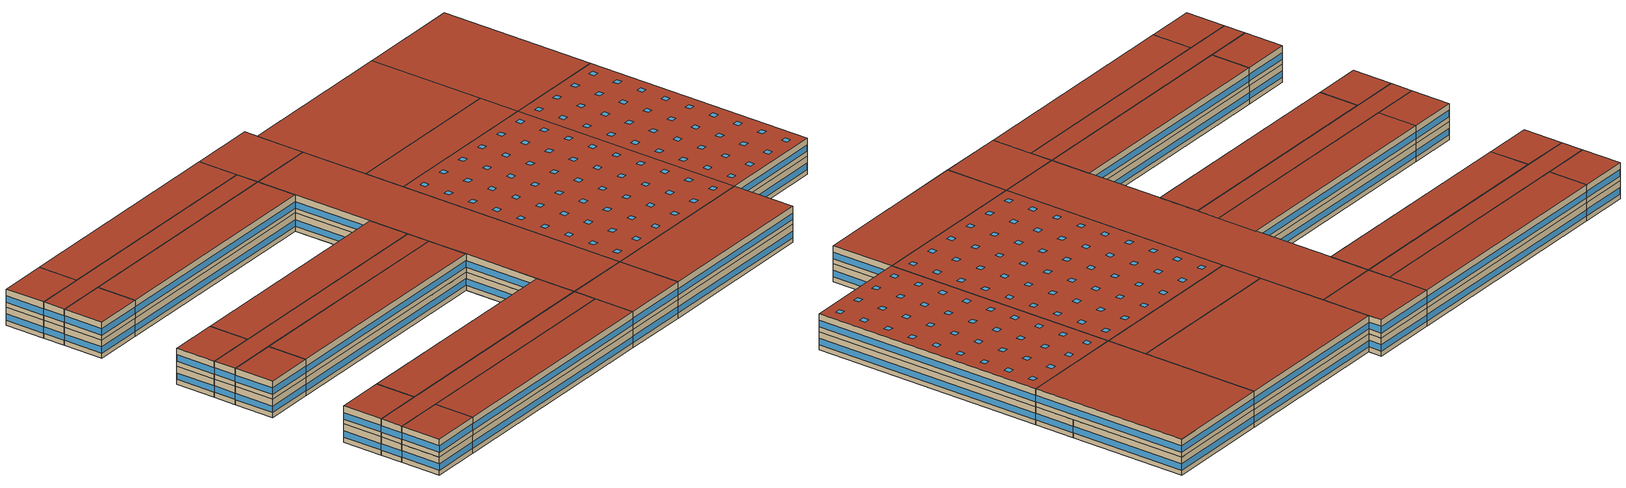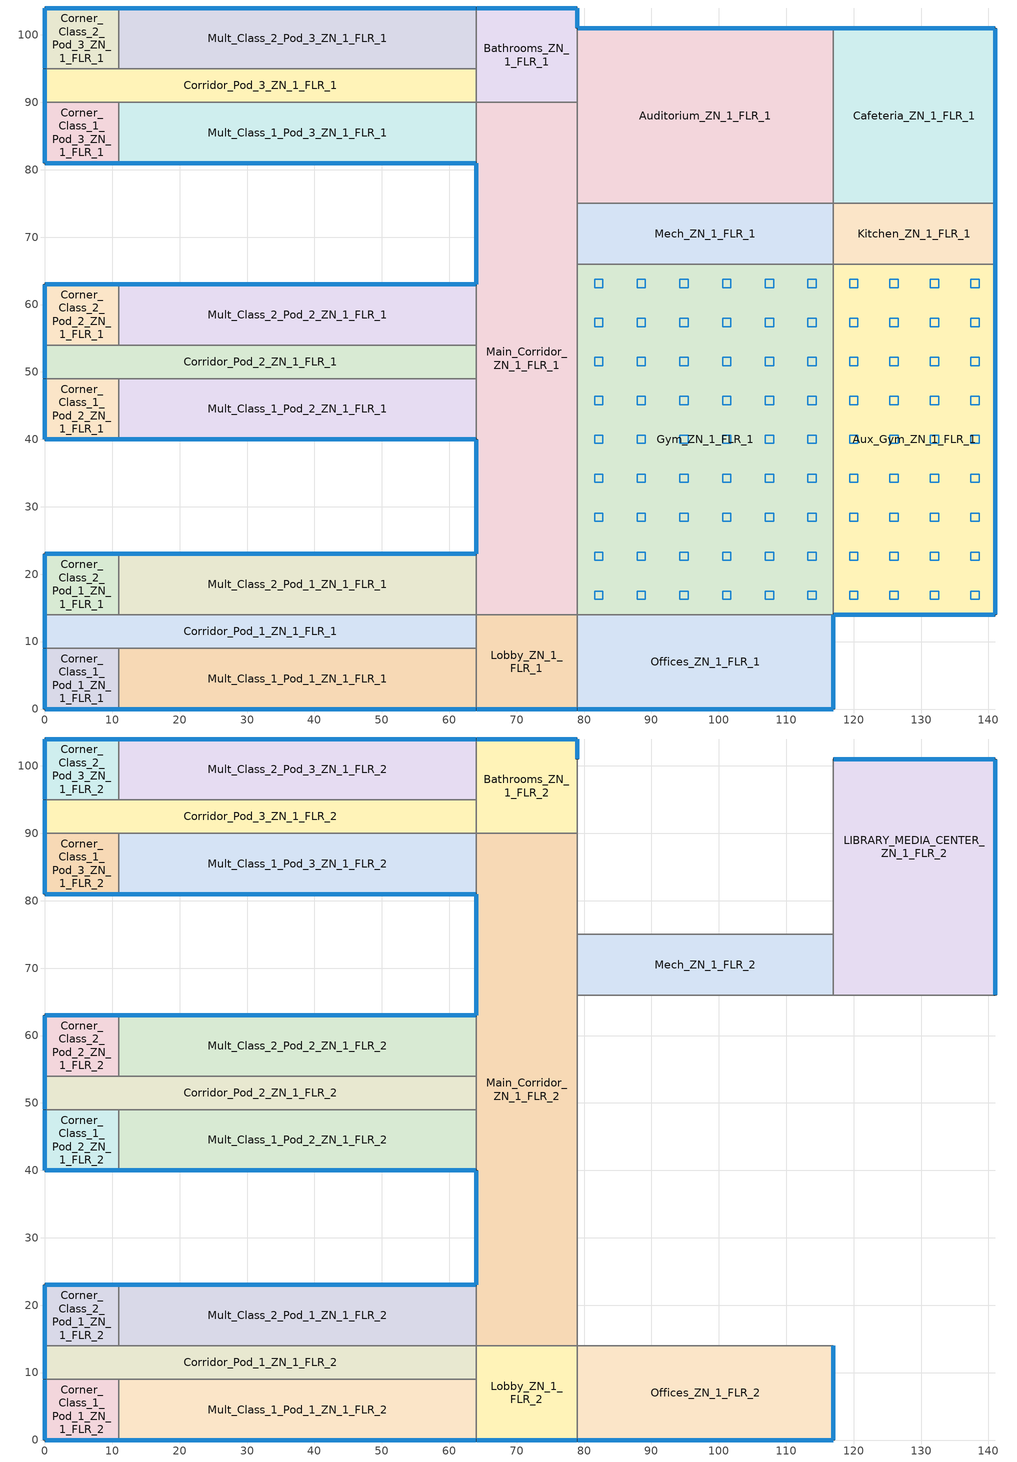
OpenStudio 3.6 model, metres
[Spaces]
Kitchen_ZN_1_FLR_1
 floor ground: 141,75 141,66 117,66 117,75 z0
 wall outside: 141,66 141,75 z0:4
 wall to Cafeteria_ZN_1_FLR_1: 141,75 117,75 z0:4
 wall to Aux_Gym_ZN_1_FLR_1: 117,66 141,66 z0:4
 wall to Mech_ZN_1_FLR_1: 117,75 117,66 z0:4
 window: 141,66.05 141,74.95 z1.1:2.52
Gym_ZN_1_FLR_1
 floor ground: 117,66 117,14 79,14 79,66 z0
 wall to Aux_Gym_ZN_1_FLR_1: 117,14 117,66 z4:8; 117,14 117,66 z0:4
 wall to Main_Corridor_ZN_1_FLR_1: 79,66 79,14 z0:4
 wall to Offices_ZN_1_FLR_1: 79,14 117,14 z0:4
 wall to Offices_ZN_1_FLR_2: 79,14 117,14 z4:8
 wall to Mech_ZN_1_FLR_2: 117,66 79,66 z4:8
 wall to Mech_ZN_1_FLR_1: 117,66 79,66 z0:4
 wall to Main_Corridor_ZN_1_FLR_2: 79,66 79,14 z4:8
 roof outside: 117,14 117,66 79,66 79,14 z8
 skylight: 89.11,56.72 89.11,57.94 87.89,57.94 87.89,56.72 z8; 114.44,39.39 114.44,40.61 113.22,40.61 113.22,39.39 z8; 82.78,56.72 82.78,57.94 81.56,57.94 81.56,56.72 z8; 95.44,33.61 95.44,34.83 94.22,34.83 94.22,33.61 z8; 114.44,45.17 114.44,46.39 113.22,46.39 113.22,45.17 z8; 89.11,33.61 89.11,34.83 87.89,34.83 87.89,33.61 z8; 89.11,50.95 89.11,52.17 87.89,52.17 87.89,50.95 z8; 108.11,33.61 108.11,34.83 106.89,34.83 106.89,33.61 z8; 101.78,62.5 101.78,63.72 100.56,63.72 100.56,62.5 z8; 108.11,56.72 108.11,57.94 106.89,57.94 106.89,56.72 z8; 114.44,22.06 114.44,23.28 113.22,23.28 113.22,22.06 z8; 82.78,62.5 82.78,63.72 81.56,63.72 81.56,62.5 z8; 101.78,39.39 101.78,40.61 100.56,40.61 100.56,39.39 z8; 82.78,50.95 82.78,52.17 81.56,52.17 81.56,50.95 z8; 95.44,27.83 95.44,29.05 94.22,29.05 94.22,27.83 z8; 114.44,16.28 114.44,17.5 113.22,17.5 113.22,16.28 z8; 114.44,27.83 114.44,29.05 113.22,29.05 113.22,27.83 z8; 108.11,22.06 108.11,23.28 106.89,23.28 106.89,22.06 z8; 101.78,22.06 101.78,23.28 100.56,23.28 100.56,22.06 z8; 108.11,39.39 108.11,40.61 106.89,40.61 106.89,39.39 z8; 89.11,62.5 89.11,63.72 87.89,63.72 87.89,62.5 z8; 101.78,33.61 101.78,34.83 100.56,34.83 100.56,33.61 z8; 89.11,16.28 89.11,17.5 87.89,17.5 87.89,16.28 z8; 82.78,45.17 82.78,46.39 81.56,46.39 81.56,45.17 z8; 82.78,33.61 82.78,34.83 81.56,34.83 81.56,33.61 z8; 95.44,50.95 95.44,52.17 94.22,52.17 94.22,50.95 z8; 95.44,22.06 95.44,23.28 94.22,23.28 94.22,22.06 z8; 114.44,33.61 114.44,34.83 113.22,34.83 113.22,33.61 z8; 108.11,16.28 108.11,17.5 106.89,17.5 106.89,16.28 z8; 101.78,45.17 101.78,46.39 100.56,46.39 100.56,45.17 z8; 101.78,56.72 101.78,57.94 100.56,57.94 100.56,56.72 z8; 89.11,27.83 89.11,29.05 87.89,29.05 87.89,27.83 z8; 95.44,56.72 95.44,57.94 94.22,57.94 94.22,56.72 z8; 89.11,22.06 89.11,23.28 87.89,23.28 87.89,22.06 z8; 101.78,16.28 101.78,17.5 100.56,17.5 100.56,16.28 z8; 108.11,27.83 108.11,29.05 106.89,29.05 106.89,27.83 z8; 82.78,16.28 82.78,17.5 81.56,17.5 81.56,16.28 z8; 89.11,45.17 89.11,46.39 87.89,46.39 87.89,45.17 z8; 101.78,50.95 101.78,52.17 100.56,52.17 100.56,50.95 z8; 89.11,39.39 89.11,40.61 87.89,40.61 87.89,39.39 z8; 95.44,16.28 95.44,17.5 94.22,17.5 94.22,16.28 z8; 114.44,50.95 114.44,52.17 113.22,52.17 113.22,50.95 z8; 95.44,39.39 95.44,40.61 94.22,40.61 94.22,39.39 z8; 82.78,39.39 82.78,40.61 81.56,40.61 81.56,39.39 z8; 101.78,27.83 101.78,29.05 100.56,29.05 100.56,27.83 z8; 82.78,22.06 82.78,23.28 81.56,23.28 81.56,22.06 z8; 108.11,50.95 108.11,52.17 106.89,52.17 106.89,50.95 z8; 108.11,62.5 108.11,63.72 106.89,63.72 106.89,62.5 z8; 95.44,62.5 95.44,63.72 94.22,63.72 94.22,62.5 z8; 108.11,45.17 108.11,46.39 106.89,46.39 106.89,45.17 z8; 82.78,27.83 82.78,29.05 81.56,29.05 81.56,27.83 z8; 95.44,45.17 95.44,46.39 94.22,46.39 94.22,45.17 z8; 114.44,56.72 114.44,57.94 113.22,57.94 113.22,56.72 z8; 114.44,62.5 114.44,63.72 113.22,63.72 113.22,62.5 z8
Offices_ZN_1_FLR_1
 floor ground: 117,14 117,0 79,0 79,14 z0
 wall outside: 79,0 117,0 117,14 z0:4
 wall to Lobby_ZN_1_FLR_1: 79,14 79,0 z0:4
 window: 79.05,0 116.95,0 z1.1:2.5; 117,0.05 117,13.95 z1.1:2.51
Auditorium_ZN_1_FLR_1
 floor ground: 117,101 117,75 79,75 79,101 z0
 wall outside: 117,101 79,101 z4:8; 117,101 79,101 z0:4
 wall to LIBRARY_MEDIA_CENTER_ZN_1_FLR_2: 117,75 117,101 z4:8
 wall to Main_Corridor_ZN_1_FLR_1: 79,90 79,75 z0:4
 wall to Cafeteria_ZN_1_FLR_1: 117,75 117,101 z0:4
 wall to Bathrooms_ZN_1_FLR_2: 79,101 79,90 z4:8
 wall to Bathrooms_ZN_1_FLR_1: 79,101 79,90 z0:4
 wall to Main_Corridor_ZN_1_FLR_2: 79,90 79,75 z4:8
 wall to Mech_ZN_1_FLR_2: 79,75 117,75 z4:8
 wall to Mech_ZN_1_FLR_1: 79,75 117,75 z0:4
 window: 116.95,101 79.05,101 z5.1:6.5; 116.95,101 79.05,101 z1.1:2.5
 roof outside: 117,75 117,101 79,101 79,75 z8
Mult_Class_2_Pod_2_ZN_1_FLR_1
 floor ground: 64,63 64,54 11,54 11,63 z0
 wall outside: 64,63 11,63 z0:4
 wall to Corner_Class_2_Pod_2_ZN_1_FLR_1: 11,63 11,54 z0:4
 wall to Corridor_Pod_2_ZN_1_FLR_1: 11,54 64,54 z0:4
 wall to Main_Corridor_ZN_1_FLR_1: 64,54 64,63 z0:4
 window: 63.95,63 11.05,63 z1.1:2.5
Aux_Gym_ZN_1_FLR_1
 floor ground: 141,66 141,14 117,14 117,66 z0
 wall outside: 117,14 141,14 141,66 z0:4; 117,14 141,14 141,66 z4:8
 wall to LIBRARY_MEDIA_CENTER_ZN_1_FLR_2: 141,66 117,66 z4:8
 window: 117.05,14 140.95,14 z5.1:6.51; 141,14.05 141,65.95 z5.1:6.5; 141,14.05 141,65.95 z1.1:2.5; 117.05,14 140.95,14 z1.1:2.51
 roof outside: 141,14 141,66 117,66 117,14 z8
 skylight: 120.61,50.95 120.61,52.17 119.39,52.17 119.39,50.95 z8; 138.61,22.06 138.61,23.28 137.39,23.28 137.39,22.06 z8; 120.61,27.83 120.61,29.05 119.39,29.05 119.39,27.83 z8; 126.61,56.72 126.61,57.94 125.39,57.94 125.39,56.72 z8; 138.61,56.72 138.61,57.94 137.39,57.94 137.39,56.72 z8; 126.61,27.83 126.61,29.05 125.39,29.05 125.39,27.83 z8; 126.61,16.28 126.61,17.5 125.39,17.5 125.39,16.28 z8; 120.61,39.39 120.61,40.61 119.39,40.61 119.39,39.39 z8; 138.61,45.17 138.61,46.39 137.39,46.39 137.39,45.17 z8; 126.61,45.17 126.61,46.39 125.39,46.39 125.39,45.17 z8; 132.61,16.28 132.61,17.5 131.39,17.5 131.39,16.28 z8; 138.61,27.83 138.61,29.05 137.39,29.05 137.39,27.83 z8; 132.61,33.61 132.61,34.83 131.39,34.83 131.39,33.61 z8; 138.61,16.28 138.61,17.5 137.39,17.5 137.39,16.28 z8; 120.61,62.5 120.61,63.72 119.39,63.72 119.39,62.5 z8; 132.61,39.39 132.61,40.61 131.39,40.61 131.39,39.39 z8; 138.61,50.95 138.61,52.17 137.39,52.17 137.39,50.95 z8; 138.61,62.5 138.61,63.72 137.39,63.72 137.39,62.5 z8; 132.61,45.17 132.61,46.39 131.39,46.39 131.39,45.17 z8; 138.61,33.61 138.61,34.83 137.39,34.83 137.39,33.61 z8; 126.61,39.39 126.61,40.61 125.39,40.61 125.39,39.39 z8; 126.61,62.5 126.61,63.72 125.39,63.72 125.39,62.5 z8; 132.61,62.5 132.61,63.72 131.39,63.72 131.39,62.5 z8; 120.61,56.72 120.61,57.94 119.39,57.94 119.39,56.72 z8; 132.61,50.95 132.61,52.17 131.39,52.17 131.39,50.95 z8; 120.61,45.17 120.61,46.39 119.39,46.39 119.39,45.17 z8; 126.61,33.61 126.61,34.83 125.39,34.83 125.39,33.61 z8; 138.61,39.39 138.61,40.61 137.39,40.61 137.39,39.39 z8; 132.61,56.72 132.61,57.94 131.39,57.94 131.39,56.72 z8; 120.61,33.61 120.61,34.83 119.39,34.83 119.39,33.61 z8; 120.61,16.28 120.61,17.5 119.39,17.5 119.39,16.28 z8; 132.61,22.06 132.61,23.28 131.39,23.28 131.39,22.06 z8; 126.61,22.06 126.61,23.28 125.39,23.28 125.39,22.06 z8; 126.61,50.95 126.61,52.17 125.39,52.17 125.39,50.95 z8; 120.61,22.06 120.61,23.28 119.39,23.28 119.39,22.06 z8; 132.61,27.83 132.61,29.05 131.39,29.05 131.39,27.83 z8
Cafeteria_ZN_1_FLR_1
 floor ground: 141,101 141,75 117,75 117,101 z0
 wall outside: 141,75 141,101 117,101 z0:4
 window: 141,75.05 141,100.95 / 140.95,101 117.05,101 z1.1:2.51
Corner_Class_2_Pod_3_ZN_1_FLR_1
 floor ground: 11,104 11,95 0,95 0,104 z0
 wall outside: 11,104 0,104 0,95 z0:4
 wall to Corridor_Pod_3_ZN_1_FLR_1: 0,95 11,95 z0:4
 wall to Mult_Class_2_Pod_3_ZN_1_FLR_1: 11,95 11,104 z0:4
 window: 0,103.95 0,95.05 z1.1:2.52; 10.95,104 0.05,104 z1.1:2.51
Mult_Class_1_Pod_1_ZN_1_FLR_1
 floor ground: 64,9 64,0 11,0 11,9 z0
 wall outside: 11,0 64,0 z0:4
 wall to Lobby_ZN_1_FLR_1: 64,0 64,9 z0:4
 wall to Corner_Class_1_Pod_1_ZN_1_FLR_1: 11,9 11,0 z0:4
 wall to Corridor_Pod_1_ZN_1_FLR_1: 64,9 11,9 z0:4
 window: 11.05,0 63.95,0 z1.1:2.5
Corner_Class_1_Pod_1_ZN_1_FLR_1
 floor ground: 11,9 11,0 0,0 0,9 z0
 wall outside: 0,9 0,0 11,0 z0:4
 wall to Corridor_Pod_1_ZN_1_FLR_1: 11,9 0,9 z0:4
 window: 0.05,0 10.95,0 z1.1:2.51; 0,8.95 0,0.05 z1.1:2.52
Corner_Class_1_Pod_2_ZN_1_FLR_1
 floor ground: 11,49 11,40 0,40 0,49 z0
 wall outside: 0,49 0,40 11,40 z0:4
 wall to Mult_Class_1_Pod_2_ZN_1_FLR_1: 11,40 11,49 z0:4
 wall to Corridor_Pod_2_ZN_1_FLR_1: 11,49 0,49 z0:4
 window: 0.05,40 10.95,40 z1.1:2.51; 0,48.95 0,40.05 z1.1:2.52
Corridor_Pod_2_ZN_1_FLR_1
 floor ground: 64,54 64,49 0,49 0,54 z0
 wall outside: 0,54 0,49 z0:4
 wall to Corner_Class_2_Pod_2_ZN_1_FLR_1: 11,54 0,54 z0:4
 wall to Main_Corridor_ZN_1_FLR_1: 64,49 64,54 z0:4
 wall to Mult_Class_1_Pod_2_ZN_1_FLR_1: 11,49 64,49 z0:4
 window: 0,53.95 0,49.05 z1.1:2.53
Corridor_Pod_1_ZN_1_FLR_1
 floor ground: 64,14 64,9 0,9 0,14 z0
 wall outside: 0,14 0,9 z0:4
 wall to Mult_Class_2_Pod_1_ZN_1_FLR_1: 64,14 11,14 z0:4
 wall to Corner_Class_2_Pod_1_ZN_1_FLR_1: 11,14 0,14 z0:4
 wall to Lobby_ZN_1_FLR_1: 64,9 64,14 z0:4
 window: 0,13.95 0,9.05 z1.1:2.53
Main_Corridor_ZN_1_FLR_1
 floor ground: 79,90 79,14 64,14 64,90 z0
 wall outside: 64,81 64,63 / 64,40 64,23 z0:4
 wall to Mult_Class_2_Pod_1_ZN_1_FLR_1: 64,23 64,14 z0:4
 wall to Lobby_ZN_1_FLR_1: 64,14 79,14 z0:4
 wall to Mult_Class_1_Pod_3_ZN_1_FLR_1: 64,90 64,81 z0:4
 wall to Mech_ZN_1_FLR_1: 79,66 79,75 z0:4
 wall to Mult_Class_1_Pod_2_ZN_1_FLR_1: 64,49 64,40 z0:4
 wall to Bathrooms_ZN_1_FLR_1: 79,90 64,90 z0:4
 window: 64,80.95 64,63.05 / 64,39.95 64,23.05 z1.1:2.51
Bathrooms_ZN_1_FLR_1
 floor ground: 79,104 79,90 64,90 64,104 z0
 wall outside: 79,101 79,104 64,104 z0:4
 wall to Corridor_Pod_3_ZN_1_FLR_1: 64,95 64,90 z0:4
 wall to Mult_Class_2_Pod_3_ZN_1_FLR_1: 64,104 64,95 z0:4
 window: 78.95,104 64.05,104 z1.1:2.51; 79,101.05 79,103.95 z1.1:2.55
Corridor_Pod_3_ZN_1_FLR_1
 floor ground: 64,95 64,90 0,90 0,95 z0
 wall outside: 0,95 0,90 z0:4
 wall to Mult_Class_1_Pod_3_ZN_1_FLR_1: 11,90 64,90 z0:4
 wall to Corner_Class_1_Pod_3_ZN_1_FLR_1: 0,90 11,90 z0:4
 wall to Mult_Class_2_Pod_3_ZN_1_FLR_1: 64,95 11,95 z0:4
 window: 0,94.95 0,90.05 z1.1:2.53
Mult_Class_1_Pod_3_ZN_1_FLR_1
 floor ground: 64,90 64,81 11,81 11,90 z0
 wall outside: 11,81 64,81 z0:4
 wall to Corner_Class_1_Pod_3_ZN_1_FLR_1: 11,90 11,81 z0:4
 window: 11.05,81 63.95,81 z1.1:2.5
Mult_Class_2_Pod_1_ZN_1_FLR_1
 floor ground: 64,23 64,14 11,14 11,23 z0
 wall outside: 64,23 11,23 z0:4
 wall to Corner_Class_2_Pod_1_ZN_1_FLR_1: 11,23 11,14 z0:4
 window: 63.95,23 11.05,23 z1.1:2.5
Lobby_ZN_1_FLR_1
 floor ground: 79,14 79,0 64,0 64,14 z0
 wall outside: 64,0 79,0 z0:4
 window: 64.05,0 78.95,0 z1.1:2.51
Mult_Class_2_Pod_3_ZN_1_FLR_1
 floor ground: 64,104 64,95 11,95 11,104 z0
 wall outside: 64,104 11,104 z0:4
 window: 63.95,104 11.05,104 z1.1:2.5
Corner_Class_2_Pod_2_ZN_1_FLR_1
 floor ground: 11,63 11,54 0,54 0,63 z0
 wall outside: 11,63 0,63 0,54 z0:4
 window: 10.95,63 0.05,63 z1.1:2.51; 0,62.95 0,54.05 z1.1:2.52
Corner_Class_2_Pod_1_ZN_1_FLR_1
 floor ground: 11,23 11,14 0,14 0,23 z0
 wall outside: 11,23 0,23 0,14 z0:4
 window: 0,22.95 0,14.05 z1.1:2.52; 10.95,23 0.05,23 z1.1:2.51
Mech_ZN_1_FLR_1
 floor ground: 117,75 117,66 79,66 79,75 z0
Corner_Class_1_Pod_3_ZN_1_FLR_1
 floor ground: 11,90 11,81 0,81 0,90 z0
 wall outside: 0,90 0,81 11,81 z0:4
 window: 0.05,81 10.95,81 z1.1:2.51; 0,89.95 0,81.05 z1.1:2.52
Mult_Class_1_Pod_2_ZN_1_FLR_1
 floor ground: 64,49 64,40 11,40 11,49 z0
 wall outside: 11,40 64,40 z0:4
 window: 11.05,40 63.95,40 z1.1:2.5
Bathrooms_ZN_1_FLR_2
 floor to Bathrooms_ZN_1_FLR_1: 79,104 79,90 64,90 64,104 z4
 wall outside: 79,101 79,104 64,104 z4:8
 wall to Mult_Class_2_Pod_3_ZN_1_FLR_2: 64,104 64,95 z4:8
 wall to Corridor_Pod_3_ZN_1_FLR_2: 64,95 64,90 z4:8
 wall to Main_Corridor_ZN_1_FLR_2: 64,90 79,90 z4:8
 window: 78.95,104 64.05,104 z5.1:6.51; 79,101.05 79,103.95 z5.1:6.55
 roof outside: 79,90 79,104 64,104 64,90 z8
Corner_Class_2_Pod_3_ZN_1_FLR_2
 floor to Corner_Class_2_Pod_3_ZN_1_FLR_1: 11,104 11,95 0,95 0,104 z4
 wall outside: 11,104 0,104 0,95 z4:8
 wall to Corridor_Pod_3_ZN_1_FLR_2: 0,95 11,95 z4:8
 wall to Mult_Class_2_Pod_3_ZN_1_FLR_2: 11,95 11,104 z4:8
 window: 0,103.95 0,95.05 z5.1:6.52; 10.95,104 0.05,104 z5.1:6.51
 roof outside: 11,95 11,104 0,104 0,95 z8
Corridor_Pod_1_ZN_1_FLR_2
 floor to Corridor_Pod_1_ZN_1_FLR_1: 64,14 64,9 0,9 0,14 z4
 wall outside: 0,14 0,9 z4:8
 wall to Corner_Class_1_Pod_1_ZN_1_FLR_2: 0,9 11,9 z4:8
 wall to Mult_Class_1_Pod_1_ZN_1_FLR_2: 11,9 64,9 z4:8
 wall to Corner_Class_2_Pod_1_ZN_1_FLR_2: 11,14 0,14 z4:8
 wall to Lobby_ZN_1_FLR_2: 64,9 64,14 z4:8
 wall to Mult_Class_2_Pod_1_ZN_1_FLR_2: 64,14 11,14 z4:8
 window: 0,13.95 0,9.05 z5.1:6.53
 roof outside: 64,9 64,14 0,14 0,9 z8
Corner_Class_1_Pod_3_ZN_1_FLR_2
 floor to Corner_Class_1_Pod_3_ZN_1_FLR_1: 11,90 11,81 0,81 0,90 z4
 wall outside: 0,90 0,81 11,81 z4:8
 wall to Mult_Class_1_Pod_3_ZN_1_FLR_2: 11,81 11,90 z4:8
 wall to Corridor_Pod_3_ZN_1_FLR_2: 11,90 0,90 z4:8
 window: 0.05,81 10.95,81 z5.1:6.51; 0,89.95 0,81.05 z5.1:6.52
 roof outside: 11,81 11,90 0,90 0,81 z8
Corner_Class_2_Pod_1_ZN_1_FLR_2
 floor to Corner_Class_2_Pod_1_ZN_1_FLR_1: 11,23 11,14 0,14 0,23 z4
 wall outside: 11,23 0,23 0,14 z4:8
 wall to Mult_Class_2_Pod_1_ZN_1_FLR_2: 11,14 11,23 z4:8
 window: 0,22.95 0,14.05 z5.1:6.52; 10.95,23 0.05,23 z5.1:6.51
 roof outside: 11,14 11,23 0,23 0,14 z8
Offices_ZN_1_FLR_2
 floor to Offices_ZN_1_FLR_1: 117,14 117,0 79,0 79,14 z4
 wall outside: 79,0 117,0 117,14 z4:8
 wall to Lobby_ZN_1_FLR_2: 79,14 79,0 z4:8
 window: 79.05,0 116.95,0 z5.1:6.5; 117,0.05 117,13.95 z5.1:6.51
 roof outside: 117,0 117,14 79,14 79,0 z8
Mult_Class_2_Pod_2_ZN_1_FLR_2
 floor to Mult_Class_2_Pod_2_ZN_1_FLR_1: 64,63 64,54 11,54 11,63 z4
 wall outside: 64,63 11,63 z4:8
 wall to Corridor_Pod_2_ZN_1_FLR_2: 11,54 64,54 z4:8
 wall to Main_Corridor_ZN_1_FLR_2: 64,54 64,63 z4:8
 wall to Corner_Class_2_Pod_2_ZN_1_FLR_2: 11,63 11,54 z4:8
 window: 63.95,63 11.05,63 z5.1:6.5
 roof outside: 64,54 64,63 11,63 11,54 z8
Mech_ZN_1_FLR_2
 floor to Mech_ZN_1_FLR_1: 117,75 117,66 79,66 79,75 z4
 wall to Main_Corridor_ZN_1_FLR_2: 79,75 79,66 z4:8
 wall to LIBRARY_MEDIA_CENTER_ZN_1_FLR_2: 117,66 117,75 z4:8
 roof outside: 117,66 117,75 79,75 79,66 z8
Corner_Class_1_Pod_1_ZN_1_FLR_2
 floor to Corner_Class_1_Pod_1_ZN_1_FLR_1: 11,9 11,0 0,0 0,9 z4
 wall outside: 0,9 0,0 11,0 z4:8
 wall to Mult_Class_1_Pod_1_ZN_1_FLR_2: 11,0 11,9 z4:8
 window: 0.05,0 10.95,0 z5.1:6.51; 0,8.95 0,0.05 z5.1:6.52
 roof outside: 11,0 11,9 0,9 0,0 z8
LIBRARY_MEDIA_CENTER_ZN_1_FLR_2
 floor to Kitchen_ZN_1_FLR_1: 141,75 141,66 117,66 117,75 z4
 floor to Cafeteria_ZN_1_FLR_1: 141,101 141,75 117,75 117,101 z4
 wall outside: 141,66 141,101 117,101 z4:8
 window: 141,66.05 141,100.95 z5.1:6.5; 140.95,101 117.05,101 z5.1:6.51
 roof outside: 141,66 141,101 117,101 117,66 z8
Corridor_Pod_3_ZN_1_FLR_2
 floor to Corridor_Pod_3_ZN_1_FLR_1: 64,95 64,90 0,90 0,95 z4
 wall outside: 0,95 0,90 z4:8
 wall to Mult_Class_2_Pod_3_ZN_1_FLR_2: 64,95 11,95 z4:8
 wall to Mult_Class_1_Pod_3_ZN_1_FLR_2: 11,90 64,90 z4:8
 window: 0,94.95 0,90.05 z5.1:6.53
 roof outside: 64,90 64,95 0,95 0,90 z8
Corner_Class_1_Pod_2_ZN_1_FLR_2
 floor to Corner_Class_1_Pod_2_ZN_1_FLR_1: 11,49 11,40 0,40 0,49 z4
 wall outside: 0,49 0,40 11,40 z4:8
 wall to Corridor_Pod_2_ZN_1_FLR_2: 11,49 0,49 z4:8
 wall to Mult_Class_1_Pod_2_ZN_1_FLR_2: 11,40 11,49 z4:8
 window: 0,48.95 0,40.05 z5.1:6.52; 0.05,40 10.95,40 z5.1:6.51
 roof outside: 11,40 11,49 0,49 0,40 z8
Corridor_Pod_2_ZN_1_FLR_2
 floor to Corridor_Pod_2_ZN_1_FLR_1: 64,54 64,49 0,49 0,54 z4
 wall outside: 0,54 0,49 z4:8
 wall to Mult_Class_1_Pod_2_ZN_1_FLR_2: 11,49 64,49 z4:8
 wall to Main_Corridor_ZN_1_FLR_2: 64,49 64,54 z4:8
 wall to Corner_Class_2_Pod_2_ZN_1_FLR_2: 11,54 0,54 z4:8
 window: 0,53.95 0,49.05 z5.1:6.53
 roof outside: 64,49 64,54 0,54 0,49 z8
Main_Corridor_ZN_1_FLR_2
 floor to Main_Corridor_ZN_1_FLR_1: 79,90 79,14 64,14 64,90 z4
 wall outside: 64,81 64,63 / 64,40 64,23 z4:8
 wall to Mult_Class_1_Pod_2_ZN_1_FLR_2: 64,49 64,40 z4:8
 wall to Mult_Class_2_Pod_1_ZN_1_FLR_2: 64,23 64,14 z4:8
 wall to Mult_Class_1_Pod_3_ZN_1_FLR_2: 64,90 64,81 z4:8
 wall to Lobby_ZN_1_FLR_2: 64,14 79,14 z4:8
 window: 64,39.95 64,23.05 / 64,80.95 64,63.05 z5.1:6.51
 roof outside: 79,14 79,90 64,90 64,14 z8
Mult_Class_2_Pod_1_ZN_1_FLR_2
 floor to Mult_Class_2_Pod_1_ZN_1_FLR_1: 64,23 64,14 11,14 11,23 z4
 wall outside: 64,23 11,23 z4:8
 window: 63.95,23 11.05,23 z5.1:6.5
 roof outside: 64,14 64,23 11,23 11,14 z8
Mult_Class_1_Pod_1_ZN_1_FLR_2
 floor to Mult_Class_1_Pod_1_ZN_1_FLR_1: 64,9 64,0 11,0 11,9 z4
 wall outside: 11,0 64,0 z4:8
 wall to Lobby_ZN_1_FLR_2: 64,0 64,9 z4:8
 window: 11.05,0 63.95,0 z5.1:6.5
 roof outside: 64,0 64,9 11,9 11,0 z8
Mult_Class_1_Pod_2_ZN_1_FLR_2
 floor to Mult_Class_1_Pod_2_ZN_1_FLR_1: 64,49 64,40 11,40 11,49 z4
 wall outside: 11,40 64,40 z4:8
 window: 11.05,40 63.95,40 z5.1:6.5
 roof outside: 64,40 64,49 11,49 11,40 z8
Mult_Class_1_Pod_3_ZN_1_FLR_2
 floor to Mult_Class_1_Pod_3_ZN_1_FLR_1: 64,90 64,81 11,81 11,90 z4
 wall outside: 11,81 64,81 z4:8
 window: 11.05,81 63.95,81 z5.1:6.5
 roof outside: 64,81 64,90 11,90 11,81 z8
Corner_Class_2_Pod_2_ZN_1_FLR_2
 floor to Corner_Class_2_Pod_2_ZN_1_FLR_1: 11,63 11,54 0,54 0,63 z4
 wall outside: 11,63 0,63 0,54 z4:8
 window: 0,62.95 0,54.05 z5.1:6.52; 10.95,63 0.05,63 z5.1:6.51
 roof outside: 11,54 11,63 0,63 0,54 z8
Mult_Class_2_Pod_3_ZN_1_FLR_2
 floor to Mult_Class_2_Pod_3_ZN_1_FLR_1: 64,104 64,95 11,95 11,104 z4
 wall outside: 64,104 11,104 z4:8
 window: 63.95,104 11.05,104 z5.1:6.5
 roof outside: 64,95 64,104 11,104 11,95 z8
Lobby_ZN_1_FLR_2
 floor to Lobby_ZN_1_FLR_1: 79,14 79,0 64,0 64,14 z4
 wall outside: 64,0 79,0 z4:8
 window: 64.05,0 78.95,0 z5.1:6.51
 roof outside: 79,0 79,14 64,14 64,0 z8
[Site]
Whitehorse_YT_CAN: Latitude {deg}=60.72; Longitude {deg}=-135.07; Time Zone {hr}=-8; Elevation {m}=703; Terrain=City
[Building]
Building 1: North Axis {deg}=0; Standards Number of Stories=2; Standards Number of Above Ground Stories=2; Standards Building Type=SecondarySchool
[ClimateZones]
Climate Zone Institution Name 1=ASHRAE; Climate Zone Document Name 1=ANSI/ASHRAE Standard 169; Climate Zone Document Year 1=2006; Climate Zone Institution Name 2=CEC; Climate Zone Document Name 2=California Climate Zone Descriptions; Climate Zone Document Year 2=1995
[Site:WaterMainsTemperature]
Calculation Method=Correlation; Annual Average Outdoor Air Temperature {C}=-1.08333; Maximum Difference In Monthly Average Outdoor Air Temperatures {deltaC}=34.5
[SizingPeriod:DesignDay] Barometric Pressure {Pa}=93160; Sky Clearness=0; Rain Indicator=No; Snow Indicator=No; Day of Month=21; Daylight Saving Time Indicator=No; Humidity Condition Type=Wetbulb; Dry-Bulb Temperature Range Modifier Type=DefaultMultipliers
Name | Maximum Dry-Bulb Temperature {C} | Daily Dry-Bulb Temperature Range {deltaC} | Wind Speed {m/s} | Wind Direction {deg} | Month | Day Type | Wetbulb or DewPoint at Maximum Dry-Bulb {C} | Solar Model Indicator | ASHRAE Clear Sky Optical Depth for Beam Irradiance | ASHRAE Clear Sky Optical Depth for Diffuse Irradiance
Whitehorse Ann Htg 99.6% Condns DB | -40 | 0 | 0.6 | 0 | 1 | WinterDesignDay | -40 | ASHRAEClearSky
Whitehorse Ann Clg .4% Condns DB=>MWB | 25.6 | 11.6 | 3.5 | 160 | 7 | SummerDesignDay | 14.1 | ASHRAETau | 0.378 | 2.196
[Site:GroundTemperature:BuildingSurface]
19.527, 19.502, 19.536, 19.598, 20.002, 21.64, 22.225, 22.375, 21.449, 20.121, 19.802, 19.633
[Space] Part of Total Floor Area=Yes
Name | Space Type | Building Story | Thermal Zone
Bathrooms_ZN_1_FLR_2 | Space Function Washroom-sch-D | Building Story 2 | TZ-Bathrooms_ZN_1_FLR_2
Corner_Class_2_Pod_3_ZN_1_FLR_2 | Space Function Classroom/lecture/training | Building Story 2 | TZ-Corner_Class_2_Pod_3_ZN_1_FLR_2
Kitchen_ZN_1_FLR_1 | Space Function Food preparation | Building Story 1 | TZ-Kitchen_ZN_1_FLR_1
Corner_Class_1_Pod_2_ZN_1_FLR_1 | Space Function Classroom/lecture/training | Building Story 1 | TZ-Corner_Class_1_Pod_2_ZN_1_FLR_1
Gym_ZN_1_FLR_1 | Space Function Gym - play | Building Story 1 | TZ-Gym_ZN_1_FLR_1
Offices_ZN_1_FLR_1 | Space Function Office - enclosed | Building Story 1 | TZ-Offices_ZN_1_FLR_1
Corridor_Pod_1_ZN_1_FLR_2 | Space Function Corr. >= 2.4m wide-sch-D | Building Story 2 | TZ-Corridor_Pod_1_ZN_1_FLR_2
Auditorium_ZN_1_FLR_1 | Space Function Audience - auditorium | Building Story 1 | TZ-Auditorium_ZN_1_FLR_1
LIBRARY_MEDIA_CENTER_ZN_1_FLR_2 | Space Function Library - reading | Building Story 2 | TZ-LIBRARY_MEDIA_CENTER_ZN_1_FLR_2
Mult_Class_2_Pod_2_ZN_1_FLR_1 | Space Function Classroom/lecture/training | Building Story 1 | TZ-Mult_Class_2_Pod_2_ZN_1_FLR_1
Aux_Gym_ZN_1_FLR_1 | Space Function Gym - play | Building Story 1 | TZ-Aux_Gym_ZN_1_FLR_1
Mult_Class_1_Pod_2_ZN_1_FLR_1 | Space Function Classroom/lecture/training | Building Story 1 | TZ-Mult_Class_1_Pod_2_ZN_1_FLR_1
Mult_Class_1_Pod_3_ZN_1_FLR_2 | Space Function Classroom/lecture/training | Building Story 2 | TZ-Mult_Class_1_Pod_3_ZN_1_FLR_2
Corner_Class_1_Pod_3_ZN_1_FLR_2 | Space Function Classroom/lecture/training | Building Story 2 | TZ-Corner_Class_1_Pod_3_ZN_1_FLR_2
Mult_Class_2_Pod_1_ZN_1_FLR_1 | Space Function Classroom/lecture/training | Building Story 1 | TZ-Mult_Class_2_Pod_1_ZN_1_FLR_1
Corner_Class_2_Pod_1_ZN_1_FLR_2 | Space Function Classroom/lecture/training | Building Story 2 | TZ-Corner_Class_2_Pod_1_ZN_1_FLR_2
Cafeteria_ZN_1_FLR_1 | Space Function Conf./meet./multi-purpose | Building Story 1 | TZ-Cafeteria_ZN_1_FLR_1
Offices_ZN_1_FLR_2 | Space Function Office - enclosed | Building Story 2 | TZ-Offices_ZN_1_FLR_2
Mult_Class_1_Pod_3_ZN_1_FLR_1 | Space Function Classroom/lecture/training | Building Story 1 | TZ-Mult_Class_1_Pod_3_ZN_1_FLR_1
Mult_Class_1_Pod_1_ZN_1_FLR_1 | Space Function Classroom/lecture/training | Building Story 1 | TZ-Mult_Class_1_Pod_1_ZN_1_FLR_1
Mech_ZN_1_FLR_1 | Space Function Electrical/Mechanical-sch-D | Building Story 1 | TZ-Mech_ZN_1_FLR_1
Corridor_Pod_1_ZN_1_FLR_1 | Space Function Corr. >= 2.4m wide-sch-D | Building Story 1 | TZ-Corridor_Pod_1_ZN_1_FLR_1
Corner_Class_2_Pod_3_ZN_1_FLR_1 | Space Function Classroom/lecture/training | Building Story 1 | TZ-Corner_Class_2_Pod_3_ZN_1_FLR_1
Mult_Class_2_Pod_3_ZN_1_FLR_2 | Space Function Classroom/lecture/training | Building Story 2 | TZ-Mult_Class_2_Pod_3_ZN_1_FLR_2
Corridor_Pod_2_ZN_1_FLR_2 | Space Function Corr. >= 2.4m wide-sch-D | Building Story 2 | TZ-Corridor_Pod_2_ZN_1_FLR_2
Mult_Class_2_Pod_2_ZN_1_FLR_2 | Space Function Classroom/lecture/training | Building Story 2 | TZ-Mult_Class_2_Pod_2_ZN_1_FLR_2
Mech_ZN_1_FLR_2 | Space Function Electrical/Mechanical-sch-D | Building Story 2 | TZ-Mech_ZN_1_FLR_2
Corner_Class_1_Pod_1_ZN_1_FLR_1 | Space Function Classroom/lecture/training | Building Story 1 | TZ-Corner_Class_1_Pod_1_ZN_1_FLR_1
Corner_Class_1_Pod_1_ZN_1_FLR_2 | Space Function Classroom/lecture/training | Building Story 2 | TZ-Corner_Class_1_Pod_1_ZN_1_FLR_2
Corridor_Pod_3_ZN_1_FLR_1 | Space Function Corr. >= 2.4m wide-sch-D | Building Story 1 | TZ-Corridor_Pod_3_ZN_1_FLR_1
Corridor_Pod_3_ZN_1_FLR_2 | Space Function Corr. >= 2.4m wide-sch-D | Building Story 2 | TZ-Corridor_Pod_3_ZN_1_FLR_2
Mult_Class_2_Pod_1_ZN_1_FLR_2 | Space Function Classroom/lecture/training | Building Story 2 | TZ-Mult_Class_2_Pod_1_ZN_1_FLR_2
Corridor_Pod_2_ZN_1_FLR_1 | Space Function Corr. >= 2.4m wide-sch-D | Building Story 1 | TZ-Corridor_Pod_2_ZN_1_FLR_1
Corner_Class_2_Pod_1_ZN_1_FLR_1 | Space Function Classroom/lecture/training | Building Story 1 | TZ-Corner_Class_2_Pod_1_ZN_1_FLR_1
Main_Corridor_ZN_1_FLR_1 | Space Function Corr. >= 2.4m wide-sch-D | Building Story 1 | TZ-Main_Corridor_ZN_1_FLR_1
Corner_Class_1_Pod_2_ZN_1_FLR_2 | Space Function Classroom/lecture/training | Building Story 2 | TZ-Corner_Class_1_Pod_2_ZN_1_FLR_2
Bathrooms_ZN_1_FLR_1 | Space Function Washroom-sch-D | Building Story 1 | TZ-Bathrooms_ZN_1_FLR_1
Corner_Class_2_Pod_2_ZN_1_FLR_2 | Space Function Classroom/lecture/training | Building Story 2 | TZ-Corner_Class_2_Pod_2_ZN_1_FLR_2
Corner_Class_1_Pod_3_ZN_1_FLR_1 | Space Function Classroom/lecture/training | Building Story 1 | TZ-Corner_Class_1_Pod_3_ZN_1_FLR_1
Mult_Class_1_Pod_1_ZN_1_FLR_2 | Space Function Classroom/lecture/training | Building Story 2 | TZ-Mult_Class_1_Pod_1_ZN_1_FLR_2
Main_Corridor_ZN_1_FLR_2 | Space Function Corr. >= 2.4m wide-sch-D | Building Story 2 | TZ-Main_Corridor_ZN_1_FLR_2
Lobby_ZN_1_FLR_2 | Space Function Lobby - other | Building Story 2 | TZ-Lobby_ZN_1_FLR_2
Lobby_ZN_1_FLR_1 | Space Function Lobby - other | Building Story 1 | TZ-Lobby_ZN_1_FLR_1
Mult_Class_1_Pod_2_ZN_1_FLR_2 | Space Function Classroom/lecture/training | Building Story 2 | TZ-Mult_Class_1_Pod_2_ZN_1_FLR_2
Mult_Class_2_Pod_3_ZN_1_FLR_1 | Space Function Classroom/lecture/training | Building Story 1 | TZ-Mult_Class_2_Pod_3_ZN_1_FLR_1
Corner_Class_2_Pod_2_ZN_1_FLR_1 | Space Function Classroom/lecture/training | Building Story 1 | TZ-Corner_Class_2_Pod_2_ZN_1_FLR_1
[BuildingStory]
Name | Nominal Z Coordinate {m}
Building Story 1 | 0
Building Story 2 | 4
[ThermalZone] Use Ideal Air Loads=No
TZ-Offices_ZN_1_FLR_1; TZ-Mult_Class_2_Pod_2_ZN_1_FLR_2; TZ-Corridor_Pod_1_ZN_1_FLR_1; TZ-Lobby_ZN_1_FLR_2; TZ-Corridor_Pod_3_ZN_1_FLR_2; TZ-Mult_Class_2_Pod_3_ZN_1_FLR_1; TZ-Corner_Class_2_Pod_1_ZN_1_FLR_1; TZ-Main_Corridor_ZN_1_FLR_2; TZ-Mult_Class_2_Pod_1_ZN_1_FLR_2; TZ-Corner_Class_1_Pod_1_ZN_1_FLR_1; TZ-Main_Corridor_ZN_1_FLR_1; TZ-Lobby_ZN_1_FLR_1; TZ-Mech_ZN_1_FLR_2; TZ-Cafeteria_ZN_1_FLR_1; TZ-Corridor_Pod_3_ZN_1_FLR_1; TZ-Corner_Class_2_Pod_1_ZN_1_FLR_2; TZ-Kitchen_ZN_1_FLR_1; TZ-Gym_ZN_1_FLR_1; TZ-Offices_ZN_1_FLR_2; TZ-Corner_Class_1_Pod_2_ZN_1_FLR_2; TZ-Mult_Class_1_Pod_1_ZN_1_FLR_2; TZ-Corner_Class_2_Pod_2_ZN_1_FLR_2; TZ-Mult_Class_2_Pod_2_ZN_1_FLR_1; TZ-Mult_Class_2_Pod_3_ZN_1_FLR_2; TZ-Bathrooms_ZN_1_FLR_2; TZ-Aux_Gym_ZN_1_FLR_1; TZ-LIBRARY_MEDIA_CENTER_ZN_1_FLR_2; TZ-Corridor_Pod_1_ZN_1_FLR_2; TZ-Auditorium_ZN_1_FLR_1; TZ-Corridor_Pod_2_ZN_1_FLR_1; TZ-Corner_Class_1_Pod_3_ZN_1_FLR_1; TZ-Mech_ZN_1_FLR_1; TZ-Mult_Class_1_Pod_1_ZN_1_FLR_1; TZ-Mult_Class_1_Pod_2_ZN_1_FLR_2; TZ-Corridor_Pod_2_ZN_1_FLR_2; TZ-Mult_Class_1_Pod_2_ZN_1_FLR_1; TZ-Mult_Class_2_Pod_1_ZN_1_FLR_1; TZ-Bathrooms_ZN_1_FLR_1; TZ-Mult_Class_1_Pod_3_ZN_1_FLR_1; TZ-Corner_Class_1_Pod_1_ZN_1_FLR_2; TZ-Corner_Class_1_Pod_2_ZN_1_FLR_1; TZ-Corner_Class_2_Pod_2_ZN_1_FLR_1; TZ-Corner_Class_1_Pod_3_ZN_1_FLR_2; TZ-Mult_Class_1_Pod_3_ZN_1_FLR_2; TZ-Corner_Class_2_Pod_3_ZN_1_FLR_1; TZ-Corner_Class_2_Pod_3_ZN_1_FLR_2
[Sizing:Zone] Zone Cooling Design Supply Air Temperature Input Method=SupplyAirTemperature; Zone Cooling Design Supply Air Temperature {C}=14; Zone Cooling Design Supply Air Temperature Difference {deltaC}=11.11; Zone Heating Design Supply Air Temperature Input Method=SupplyAirTemperature; Zone Heating Design Supply Air Temperature {C}=40; Zone Heating Design Supply Air Temperature Difference {deltaC}=11.11; Zone Cooling Design Supply Air Humidity Ratio {kg-H2O/kg-air}=0.0085; Zone Heating Design Supply Air Humidity Ratio {kg-H2O/kg-air}=0.008; Cooling Design Air Flow Method=DesignDay; Heating Design Air Flow Method=DesignDay; Account for Dedicated Outdoor Air System=No; Dedicated Outdoor Air System Control Strategy=NeutralSupplyAir; Dedicated Outdoor Air Low Setpoint Temperature for Design {C}=autosize; Dedicated Outdoor Air High Setpoint Temperature for Design {C}=autosize; Zone Load Sizing Method=Sensible Load Only No Latent Load; Zone Latent Cooling Design Supply Air Humidity Ratio Input Method=HumidityRatioDifference; Zone Cooling Design Supply Air Humidity Ratio Difference {kgWater/kgDryAir}=0.005; Zone Latent Heating Design Supply Air Humidity Ratio Input Method=HumidityRatioDifference; Zone Humidification Design Supply Air Humidity Ratio Difference {kgWater/kgDryAir}=0.005
TZ-Offices_ZN_1_FLR_1; TZ-Mult_Class_2_Pod_2_ZN_1_FLR_2; TZ-Corridor_Pod_1_ZN_1_FLR_1; TZ-Lobby_ZN_1_FLR_2; TZ-Corridor_Pod_3_ZN_1_FLR_2; TZ-Mult_Class_2_Pod_3_ZN_1_FLR_1; TZ-Corner_Class_2_Pod_1_ZN_1_FLR_1; TZ-Main_Corridor_ZN_1_FLR_2; TZ-Mult_Class_2_Pod_1_ZN_1_FLR_2; TZ-Corner_Class_1_Pod_1_ZN_1_FLR_1; TZ-Main_Corridor_ZN_1_FLR_1; TZ-Lobby_ZN_1_FLR_1; TZ-Mech_ZN_1_FLR_2; TZ-Cafeteria_ZN_1_FLR_1; TZ-Corridor_Pod_3_ZN_1_FLR_1; TZ-Corner_Class_2_Pod_1_ZN_1_FLR_2; TZ-Kitchen_ZN_1_FLR_1; TZ-Gym_ZN_1_FLR_1; TZ-Offices_ZN_1_FLR_2; TZ-Corner_Class_1_Pod_2_ZN_1_FLR_2; TZ-Mult_Class_1_Pod_1_ZN_1_FLR_2; TZ-Corner_Class_2_Pod_2_ZN_1_FLR_2; TZ-Mult_Class_2_Pod_2_ZN_1_FLR_1; TZ-Mult_Class_2_Pod_3_ZN_1_FLR_2; TZ-Bathrooms_ZN_1_FLR_2; TZ-Aux_Gym_ZN_1_FLR_1; TZ-LIBRARY_MEDIA_CENTER_ZN_1_FLR_2; TZ-Corridor_Pod_1_ZN_1_FLR_2; TZ-Auditorium_ZN_1_FLR_1; TZ-Corridor_Pod_2_ZN_1_FLR_1; TZ-Corner_Class_1_Pod_3_ZN_1_FLR_1; TZ-Mech_ZN_1_FLR_1; TZ-Mult_Class_1_Pod_1_ZN_1_FLR_1; TZ-Mult_Class_1_Pod_2_ZN_1_FLR_2; TZ-Corridor_Pod_2_ZN_1_FLR_2; TZ-Mult_Class_1_Pod_2_ZN_1_FLR_1; TZ-Mult_Class_2_Pod_1_ZN_1_FLR_1; TZ-Bathrooms_ZN_1_FLR_1; TZ-Mult_Class_1_Pod_3_ZN_1_FLR_1; TZ-Corner_Class_1_Pod_1_ZN_1_FLR_2; TZ-Corner_Class_1_Pod_2_ZN_1_FLR_1; TZ-Corner_Class_2_Pod_2_ZN_1_FLR_1; TZ-Corner_Class_1_Pod_3_ZN_1_FLR_2; TZ-Mult_Class_1_Pod_3_ZN_1_FLR_2; TZ-Corner_Class_2_Pod_3_ZN_1_FLR_1; TZ-Corner_Class_2_Pod_3_ZN_1_FLR_2
[SpaceType] Standards Building Type=Space Function
Name | Standards Space Type
Space Function Audience - auditorium | Audience - auditorium
Space Function Gym - play | Gym - play
Space Function Washroom-sch-D | Washroom-sch-D
Space Function Conf./meet./multi-purpose | Conf./meet./multi-purpose
Space Function Classroom/lecture/training | Classroom/lecture/training
Space Function Corr. >= 2.4m wide-sch-D | Corr. >= 2.4m wide-sch-D
Space Function Food preparation | Food preparation
Space Function Library - reading | Library - reading
Space Function Lobby - other | Lobby - other
Space Function Electrical/Mechanical-sch-D | Electrical/Mechanical-sch-D
Space Function Office - enclosed | Office - enclosed
